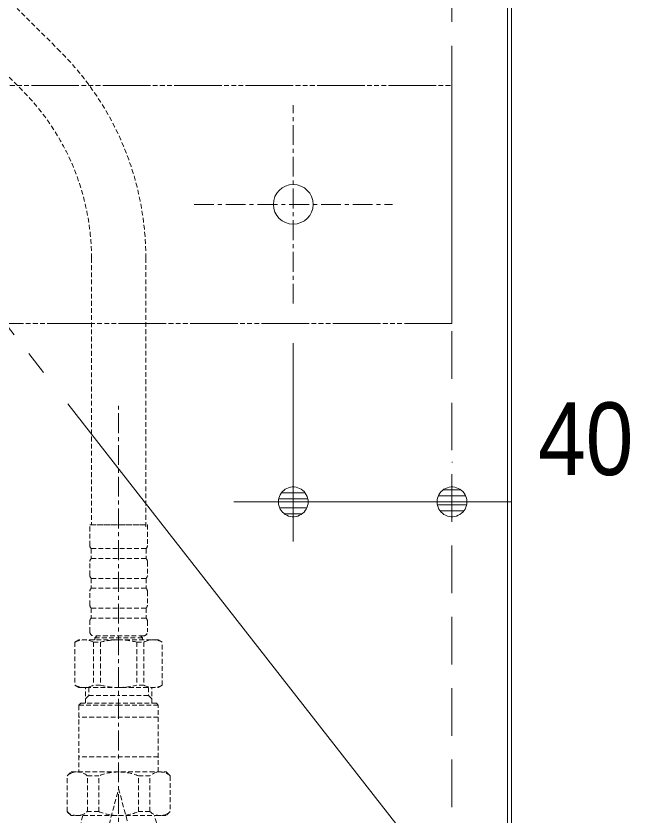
# Model space of a CAD drawing. Units: millimetres, scale not verified. Extents: x -3031 to 3031, y -1522 to 1522.
# Drawn here: x -1318.6 to -1163.9, y -434.2 to -232.5 of the extents above; entities that cross this region are included whole.
import ezdxf
from ezdxf.enums import TextEntityAlignment as Align

# ---------------------------------------------------------------- set-up
doc = ezdxf.new("R2010")
doc.units = ezdxf.units.MM
doc.header["$LTSCALE"] = 10
for name, pattern in [('CHAIN1', [8, 5, -1, 1, -1]), ('DASHED1', [1.8, 1.2, -0.6]), ('LONG_DOUBLE_CHAIN', [21.8, 18, -1, 0.6, -0.6, 0.6, -1])]:
    doc.linetypes.add(name, pattern=pattern)
for name, color, linetype, lineweight in [('0-1_5ボウル・キャビネット', 7, 'Continuous', 9), ('0-3_0', 7, 'Continuous', 9), ('0-4_4給排水', 7, 'Continuous', 9), ('0-5_2寸法-2', 7, 'Continuous', 9)]:
    doc.layers.add(name, color=color, linetype=linetype, lineweight=lineweight)
doc.styles.add('ＭＳ Ｐゴシック', font='')
doc.styles.get('ＭＳ Ｐゴシック').set_extended_font_data('MS PGothic')

# ---------------------------------------------------------------- blocks, each defined once
blk = doc.blocks.new('グループ-44')
at = {"layer": '0-4_4給排水', "linetype": 'DASHED1'}
for p, q in [((-3921, -3668), (-4059, -3668)), ((-4059, -3668), (-4059, -3693)), ((-3921, -3668), (-3921, -3693)), ((-4062.5, -3735.4), (-4062.5, -3700.6)), ((-4059, -3693), (-3921, -3693)), ((-3917.5, -3700.6), (-3917.5, -3735.4)), ((-3921, -3743), (-4059, -3743)), ((-4059, -3743), (-4059, -3768)), ((-3921, -3743), (-3921, -3768)), ((-4059, -3768), (-3921, -3768)), ((-4062.5, -3810.4), (-4062.5, -3775.6)), ((-3917.5, -3775.6), (-3917.5, -3810.4)), ((-3921, -3818), (-4059, -3818)), ((-4059, -3818), (-4059, -3843)), ((-3921, -3818), (-3921, -3843)), ((-4062.5, -3878), (-4062.5, -3850.6)), ((-4059, -3843), (-3921, -3843)), ((-3917.5, -3850.6), (-3917.5, -3878)), ((-3927.5, -3888), (-4052.5, -3888)), ((-4053.7, -3903.8), (-4053.7, -4012.2)), ((-4053.7, -3903.8), (-4035.8, -3903.8)), ((-4050, -3893), (-3930, -3893)), ((-4035.8, -3903.8), (-4035.8, -4012.2)), ((-3944.2, -3903.8), (-3944.2, -4012.2)), ((-3944.2, -3903.8), (-3926.3, -3903.8)), ((-3926.3, -3903.8), (-3926.3, -4012.2)), ((-4035.8, -4012.2), (-4053.7, -4012.2)), ((-3926.3, -4012.2), (-3944.2, -4012.2)), ((-4073.5, -4058), (-4073.5, -4018)), ((-3906.5, -4058), (-3906.5, -4018)), ((-4065, -4038), (-3990, -4038)), ((-3915, -4038), (-3990, -4038)), ((-4090, -4063), (-3990, -4063)), ((-3890, -4063), (-3990, -4063)), ((-3890, -4093.3), (-4090, -4093.3)), ((-3890, -4193.3), (-4090, -4193.3)), ((-4068.9, -4331), (-4068.9, -4241)), ((-4068.9, -4241), (-4040, -4241)), ((-4040, -4331), (-4040, -4241)), ((-3940, -4241), (-3911.1, -4241)), ((-3940, -4331), (-3940, -4241)), ((-3911.1, -4331), (-3911.1, -4241)), ((-4040, -4331), (-4068.9, -4331)), ((-3911.1, -4331), (-3940, -4331)), ((-4068.9, -4851), (-4040, -4851)), ((-4068.9, -4851), (-4068.9, -4941)), ((-4040, -4851), (-4040, -4941)), ((-3940, -4851), (-3911.1, -4851)), ((-3940, -4851), (-3940, -4941)), ((-3911.1, -4851), (-3911.1, -4941)), ((-4040, -4941), (-4068.9, -4941)), ((-3911.1, -4941), (-3940, -4941))]:
    blk.add_line(p, q, dxfattribs=at)
for points in [[(-4062.5, -3660.4), (-4062.5, -3608), (-3917.5, -3608), (-3917.5, -3660.4)], [(-4050, -3898), (-4050, -3893), (-4045, -3888)], [(-3935, -3888), (-3930, -3893), (-3930, -3898)], [(-4065, -4018), (-4065, -4038), (-4073.5, -4046.5)], [(-3915, -4018), (-3915, -4038), (-3906.5, -4046.5)], [(-3890, -4231), (-3890, -4063), (-3895, -4058), (-4085, -4058), (-4090, -4063), (-4090, -4231)]]:
    blk.add_lwpolyline(points, dxfattribs=at)
for points in [[(-4090, -3898), (-4100, -3903.8), (-4100, -4012.2), (-4090, -4018), (-3890, -4018), (-3880, -4012.2), (-3880, -3903.8), (-3890, -3898)], [(-3860, -4241), (-3860, -4331), (-3870, -4341), (-4110, -4341), (-4120, -4331), (-4120, -4241), (-4110, -4231), (-3870, -4231)], [(-3740, -4773.3), (-3990, -4663.9), (-4240, -4773.3), (-4065, -4554.5), (-3990, -4273.3), (-3915, -4554.5)], [(-3860, -4941), (-3860, -4851), (-3870, -4841), (-4110, -4841), (-4120, -4851), (-4120, -4941), (-4110, -4951), (-3870, -4951)]]:
    blk.add_lwpolyline(points, close=True, dxfattribs=at)
for centre, radius, start, end in [((-4052.5, -3660.4), 10, 180, 229.4584), ((-3927.5, -3660.4), 10, 310.5416, 0), ((-4052.5, -3700.6), 10, 130.5416, 180), ((-3927.5, -3700.6), 10, 0, 49.4584), ((-4052.5, -3735.4), 10, 180, 229.4583), ((-3927.5, -3735.4), 10, 310.5416, 0), ((-4052.5, -3775.6), 10, 130.5416, 180), ((-3927.5, -3775.6), 10, 0, 49.4584), ((-4052.5, -3810.4), 10, 180, 229.4583), ((-3927.5, -3810.4), 10, 310.5416, 0), ((-4052.5, -3850.6), 10, 130.5416, 180), ((-3927.5, -3850.6), 10, 0, 49.4584), ((-4052.5, -3878), 10, 180, 270), ((-3927.5, -3878), 10, 270, 0), ((-4076.8, -3947.3), 49.3, 61.9987, 118.0013), ((-3990, -4082.7), 184.7, 90, 104.3623), ((-3990, -4082.7), 184.7, 75.6377, 90), ((-3903.2, -3947.3), 49.3, 61.9987, 118.0012), ((-4076.8, -3968.7), 49.3, 241.9987, 298.0013), ((-3990, -3833.3), 184.7, 255.6377, 270), ((-3990, -3833.3), 184.7, 270, 284.3623), ((-3903.2, -3968.7), 49.3, 241.9987, 298.0013), ((-4094.5, -4268.6), 37.6, 47.2328, 132.7672), ((-3990, -4361), 130, 90, 112.6199), ((-3990, -4361), 130, 67.3801, 90), ((-3885.5, -4268.6), 37.6, 47.2327, 132.7673), ((-4094.5, -4303.4), 37.6, 227.2328, 312.7672), ((-3990, -4211), 130, 247.3801, 270), ((-3990, -4211), 130, 270, 292.6199), ((-3885.5, -4303.4), 37.6, 227.2328, 312.7672), ((-3204.6, -4591), 910.4, 164.0608, 180), ((-4775.4, -4591), 910.4, 0, 15.9392), ((-3204.6, -4591), 910.4, 180, 195.9392), ((-4775.4, -4591), 910.4, 344.0608, 0), ((-4094.5, -4878.6), 37.6, 47.2328, 132.7672), ((-3990, -4971), 130, 90, 112.6199), ((-3990, -4971), 130, 67.3801, 90), ((-3885.5, -4878.6), 37.6, 47.2328, 132.7672), ((-4094.5, -4913.4), 37.6, 227.2328, 312.7673), ((-3990, -4821), 130, 247.3801, 270), ((-3990, -4821), 130, 270, 292.6199), ((-3885.5, -4913.4), 37.6, 227.2328, 312.7672)]:
    blk.add_arc(centre, radius, start, end, dxfattribs=at)
blk = doc.blocks.new('グループ-45')
at = {"layer": '0-4_4給排水', "linetype": 'DASHED1'}
for p, q in [((-4137.4, -2414.3), (-4245.8, -2305.9)), ((-4342.6, -2402.8), (-4234.2, -2511.2)), ((-3921.5, -3613), (-3921.5, -2935.5))]:
    blk.add_line(p, q, dxfattribs=at)
at = {"layer": '0-4_4給排水', "linetype": 'CHAIN1'}
blk.add_line((-3990, -4896.8), (-3990, -3307.6), dxfattribs=at)
at = {"layer": '0-4_4給排水', "linetype": 'DASHED1'}
blk.add_lwpolyline([(-4058.5, -2935.5), (-4058.5, -3608), (-3921.5, -3608)], dxfattribs=at)
for radius in [737, 600]:
    blk.add_arc((-4658.5, -2935.5), radius, 0, 45, dxfattribs=at)
at = {"layer": '0-4_4給排水'}
blk.add_blockref('グループ-44', (0, 0), dxfattribs=at)
blk = doc.blocks.new('グループ-47')
at = {"layer": '0-4_4給排水'}
blk.add_blockref('グループ-45', (0, 0), dxfattribs=at)
blk = doc.blocks.new('グループ-48')
at = {"layer": '0-1_5ボウル・キャビネット', "linetype": 'CHAIN1'}
for p, q in [((-3550, -3050), (-3550, -2550)), ((-3800, -2800), (-3300, -2800))]:
    blk.add_line(p, q, dxfattribs=at)
at = {"layer": '0-1_5ボウル・キャビネット'}
blk.add_circle((-3550, -2800), 50, dxfattribs=at)
blk = doc.blocks.new('グループ-50')
at = {"layer": '0-1_5ボウル・キャビネット', "linetype": 'DASHED1'}
for p, q in [((-5830, -2500), (-3150, -2500)), ((-3150, -3100), (-5830, -3100))]:
    blk.add_line(p, q, dxfattribs=at)
blk = doc.blocks.new('_Dot')
at = {"layer": '0-3_0'}
for p, q in [((3.99, 3), (-3.99, 3)), ((-5, 0), (-10, 0)), ((4.89, 1), (-4.89, 1)), ((4.58, -1.99), (-4.58, -1.99)), ((3, -3.99), (-3, -3.99))]:
    blk.add_line(p, q, dxfattribs=at)
for points in [[(5, 0), (4.96, 0.63), (4.84, 1.24), (4.65, 1.84), (4.38, 2.41), (4.05, 2.94), (3.64, 3.42), (3.19, 3.85), (2.68, 4.22), (2.13, 4.52), (1.55, 4.76), (0.94, 4.91), (0.31, 4.99), (-0.31, 4.99), (-0.94, 4.91), (-1.55, 4.76), (-2.13, 4.52), (-2.68, 4.22), (-3.19, 3.85), (-3.64, 3.42), (-4.05, 2.94), (-4.38, 2.41), (-4.65, 1.84), (-4.84, 1.24), (-4.96, 0.63), (-5, 0), (0, 0)], [(-5, 0), (-4.96, -0.63), (-4.84, -1.24), (-4.65, -1.84), (-4.38, -2.41), (-4.05, -2.94), (-3.64, -3.42), (-3.19, -3.85), (-2.68, -4.22), (-2.13, -4.52), (-1.55, -4.76), (-0.94, -4.91), (-0.31, -4.99), (0.31, -4.99), (0.94, -4.91), (1.55, -4.76), (2.13, -4.52), (2.68, -4.22), (3.19, -3.85), (3.64, -3.42), (4.05, -2.94), (4.38, -2.41), (4.65, -1.84), (4.84, -1.24), (4.96, -0.63), (5, 0), (0, 0)]]:
    blk.add_lwpolyline(points, close=True, dxfattribs=at)

msp = doc.modelspace()

# ---------------------------------------------------------------- linework, layer by layer
at = {"layer": '0-1_5ボウル・キャビネット'}
msp.add_line((-1193.75, -90), (-1193.75, -900), dxfattribs=at)
at = {"layer": '0-1_5ボウル・キャビネット', "linetype": 'DASHED1'}
for points in [[(-1208.75, -90), (-1193.75, -90), (-1193.75, -900), (-1208.75, -900)], [(-1476.75, -250), (-1208.75, -250), (-1208.75, -310), (-1476.75, -310)]]:
    msp.add_lwpolyline(points, close=True, dxfattribs=at)
at = {"layer": '0-1_5ボウル・キャビネット'}
msp.add_lwpolyline([(-1490.75, -93), (-1194.75, -93), (-1194.75, -865), (-1490.75, -865)], close=True, dxfattribs=at)
at = {"layer": '0-1_5ボウル・キャビネット', "linetype": 'LONG_DOUBLE_CHAIN'}
msp.add_lwpolyline([(-1490.75, -865), (-1194.75, -472.13), (-1490.75, -93)], dxfattribs=at)
at = {"layer": '0-5_2寸法-2'}
for p, q in [((-1248.75, -315), (-1248.75, -365)), ((-1208.75, -345), (-1208.65, -345)), ((-1256.25, -355), (-1263.76, -355)), ((-1208.75, -355), (-1248.75, -355)), ((-1201.25, -355), (-1193.74, -355))]:
    msp.add_line(p, q, dxfattribs=at)

# ---------------------------------------------------------------- block references
at = {"layer": '0-1_5ボウル・キャビネット', "xscale": 0.1, "yscale": 0.1}
for name in ['グループ-50', 'グループ-48']:
    msp.add_blockref(name, (-893.75, 0), dxfattribs=at)
at = {"layer": '0-4_4給排水', "xscale": 0.1, "yscale": 0.1}
msp.add_blockref('グループ-47', (-893.75, 0), dxfattribs=at)
at = {"layer": '0-5_2寸法-2', "xscale": 0.7503418, "yscale": 0.7503418}
msp.add_blockref('_Dot', (-1248.75, -355), dxfattribs=at)
at = {"layer": '0-5_2寸法-2', "xscale": 0.7503418, "yscale": 0.7503418, "rotation": 180}
msp.add_blockref('_Dot', (-1208.75, -355), dxfattribs=at)

# ---------------------------------------------------------------- texts
at = {"layer": '0-5_2寸法-2', "style": 'ＭＳ Ｐゴシック', "width": 0.9}
msp.add_text('40', height=18.33, dxfattribs=at).set_placement((-1187.05, -353.76), align=Align.BOTTOM_LEFT)

doc.saveas('drawing.dxf')
